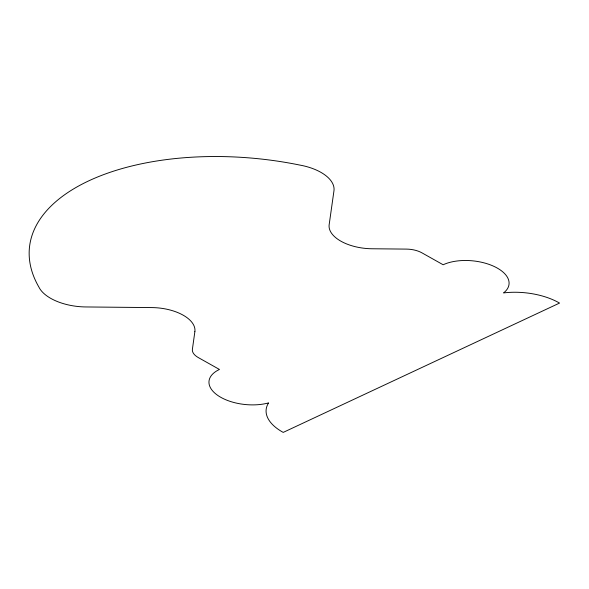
<?xml version="1.0" encoding="UTF-8"?>
<svg xmlns="http://www.w3.org/2000/svg" width="589" height="589" viewBox="0 0 589 589"><rect width="100%" height="100%" fill="white"/><g stroke="black" fill="none" stroke-linecap="round" stroke-linejoin="round"><path stroke-width="0.88" d="M194.871 331.659L192.389 349.299A19.179 9.792 5.7 0 0 198.294 357.567L219.461 369.458A38.359 19.584 5.7 0 0 218.026 395.602A38.359 19.584 5.7 0 0 268.606 402.891A53.312 27.219 5.7 0 0 283.221 432.4L559.55 303.07A53.312 27.219 5.7 0 0 503.58 292.917A38.359 19.584 5.7 0 0 494.046 266.419A38.359 19.584 5.7 0 0 443.156 264.763L421.989 252.872A19.179 9.792 5.7 0 0 406.476 249.103L371.983 248.764A38.359 19.584 5.7 0 1 329.163 224.689L333.956 190.821A43.152 22.036 5.7 0 0 299.713 165.053A217.805 111.203 5.7 0 0 88.792 180.838A217.805 111.203 5.7 0 0 38.918 287.115A43.152 22.036 5.7 0 0 85.832 306.95L152.036 307.591A38.359 19.584 5.7 0 1 194.871 331.659"/></g></svg>
